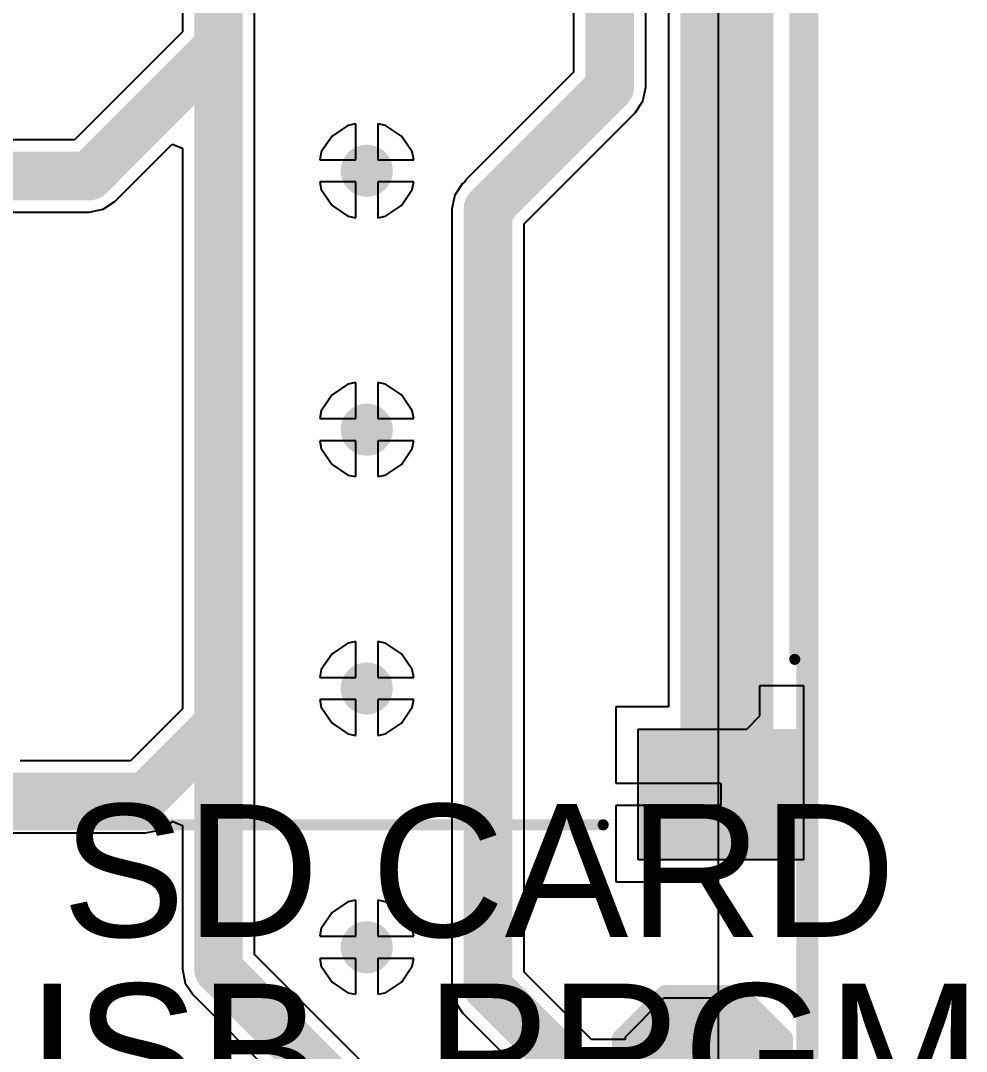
# Model space of a CAD drawing. Header units: millimetres. Extents: x -0.25 to 4.68, y -0.29 to 2.93.
# Drawn here: x 4.2515 to 4.6791, y 0.4209 to 0.8869 of the extents above; entities that cross this region are included whole.
import ezdxf

# ---------------------------------------------------------------- set-up
doc = ezdxf.new("R2010")
doc.units = ezdxf.units.MM
doc.header["$MEASUREMENT"] = 0
for name, color, linetype in [('BottomLayer', 5, 'Continuous'), ('BottomSolder', 6, 'Continuous'), ('Mechanical2', 216, 'Continuous'), ('TopLayer', 1, 'Continuous'), ('TopOverlay', 2, 'Continuous'), ('TopPaste', 8, 'Continuous'), ('TopSolder', 216, 'Continuous'), ('ViaHoleLayer', 16, 'Continuous')]:
    doc.layers.add(name, color=color, linetype=linetype)
doc.styles.add('Arial', font='', dxfattribs={"height": 0.2})
doc.styles.get('Arial').set_extended_font_data('Arial')

# ---------------------------------------------------------------- blocks, each defined once
blk = doc.blocks.new('T__________107')
at = {"layer": 'TopLayer'}
blk.add_hatch(color=1, dxfattribs=at).paths.add_polyline_path([(0.015, 0.03), (-0.015, 0.03), (-0.03, 0.015), (-0.03, -0.015), (-0.015, -0.03), (0.015, -0.03), (0.03, -0.015), (0.03, 0.015)])
at = {"layer": 'TopPaste'}
blk.add_hatch(color=8, dxfattribs=at).paths.add_polyline_path([(0.015, 0.03), (-0.015, 0.03), (-0.03, 0.015), (-0.03, -0.015), (-0.015, -0.03), (0.015, -0.03), (0.03, -0.015), (0.03, 0.015)])
at = {"layer": 'TopSolder'}
blk.add_hatch(color=216, dxfattribs=at).paths.add_polyline_path([(0.017, 0.034), (-0.017, 0.034), (-0.034, 0.017), (-0.034, -0.017), (-0.017, -0.034), (0.017, -0.034), (0.034, -0.017), (0.034, 0.017)])
at = {"layer": 'TopOverlay', "const_width": 0.00787}
for points in [[(-0.037, 0.017), (-0.017, 0.037)], [(-0.017, 0.037), (0.017, 0.037)], [(-0.017, 0.037), (0.017, 0.037)], [(0.017, 0.037), (0.037, 0.017)], [(-0.037, -0.017), (-0.037, 0.017)], [(0.037, -0.017), (0.037, 0.017)], [(-0.037, -0.017), (-0.017, -0.037)], [(0.017, -0.037), (0.037, -0.017)], [(-0.017, -0.037), (0.017, -0.037)], [(-0.017, -0.037), (0.017, -0.037)]]:
    blk.add_lwpolyline(points, dxfattribs=at)
at = {"layer": 'TopOverlay', "const_width": 0.00394}
for points in [[(-0.01897, 0.037, 1), (-0.01503, 0.037, 1)], [(-0.01897, 0.037, 1), (-0.01503, 0.037, 1)], [(-0.01897, 0.037, 1), (-0.01503, 0.037, 1)], [(0.01503, 0.037, 1), (0.01897, 0.037, 1)], [(0.01503, 0.037, 1), (0.01897, 0.037, 1)], [(0.01503, 0.037, 1), (0.01897, 0.037, 1)], [(-0.03897, 0.017, 1), (-0.03503, 0.017, 1)], [(-0.03897, 0.017, 1), (-0.03503, 0.017, 1)], [(0.03503, 0.017, 1), (0.03897, 0.017, 1)], [(0.03503, 0.017, 1), (0.03897, 0.017, 1)], [(-0.03897, -0.017, 1), (-0.03503, -0.017, 1)], [(-0.03897, -0.017, 1), (-0.03503, -0.017, 1)], [(0.03503, -0.017, 1), (0.03897, -0.017, 1)], [(0.03503, -0.017, 1), (0.03897, -0.017, 1)], [(-0.01897, -0.037, 1), (-0.01503, -0.037, 1)], [(-0.01897, -0.037, 1), (-0.01503, -0.037, 1)], [(-0.01897, -0.037, 1), (-0.01503, -0.037, 1)], [(0.01503, -0.037, 1), (0.01897, -0.037, 1)], [(0.01503, -0.037, 1), (0.01897, -0.037, 1)], [(0.01503, -0.037, 1), (0.01897, -0.037, 1)]]:
    blk.add_lwpolyline(points, format="xyb", close=True, dxfattribs=at)
blk = doc.blocks.new('DM3BT_DSF_PEJS_118')
at = {"layer": 'TopLayer'}
blk.add_hatch(color=1, dxfattribs=at).paths.add_polyline_path([(-0.29134, -0.25984), (-0.23228, -0.25984), (-0.23228, -0.33465), (-0.29134, -0.33465)])
at = {"layer": 'TopSolder'}
blk.add_hatch(color=216, dxfattribs=at).paths.add_polyline_path([(-0.29134, -0.25984), (-0.23228, -0.25984), (-0.23228, -0.33465), (-0.29134, -0.33465)])
at = {"layer": 'TopLayer'}
for p, q in [((-0.29134, -0.33465), (-0.29134, -0.25984)), ((-0.29134, -0.25984), (-0.23228, -0.25984)), ((-0.23228, -0.25984), (-0.23228, -0.30906)), ((-0.23228, -0.30906), (-0.22638, -0.31496)), ((-0.22638, -0.31496), (-0.2126, -0.31496)), ((-0.2126, -0.31496), (-0.2126, -0.33465)), ((-0.2126, -0.33465), (-0.29134, -0.33465))]:
    blk.add_line(p, q, dxfattribs=at)
at = {"layer": 'TopOverlay', "const_width": 0.005}
for points in [[(-0.27559, 0.30118), (-0.27559, -0.24409)], [(-0.20079, -0.33071), (0.22638, -0.33071)]]:
    blk.add_lwpolyline(points, dxfattribs=at)
at = {"layer": 'TopOverlay', "const_width": 0.0025}
for points in [[(-0.27684, -0.24409, 1), (-0.27434, -0.24409, 1)], [(-0.20204, -0.33071, 1), (-0.19954, -0.33071, 1)]]:
    blk.add_lwpolyline(points, format="xyb", close=True, dxfattribs=at)

msp = doc.modelspace()

# ---------------------------------------------------------------- hatches: boundary and pattern name
at = {"layer": 'BottomLayer'}
h = msp.add_hatch(color=5, dxfattribs=at)
edge = h.paths.add_edge_path()
edge.add_arc((4.408, 0.819), 0.01181, 0, 360)
h = msp.add_hatch(color=5, dxfattribs=at)
edge = h.paths.add_edge_path()
edge.add_arc((4.408, 0.702), 0.01181, 0, 360)
h = msp.add_hatch(color=5, dxfattribs=at)
edge = h.paths.add_edge_path()
edge.add_arc((4.408, 0.585), 0.01181, 0, 360)
h = msp.add_hatch(color=5, dxfattribs=at)
edge = h.paths.add_edge_path()
edge.add_arc((4.408, 0.468), 0.01181, 0, 360)
at = {"layer": 'BottomSolder'}
h = msp.add_hatch(color=6, dxfattribs=at)
edge = h.paths.add_edge_path()
edge.add_arc((4.408, 0.819), 0.00591, 0, 360)
h = msp.add_hatch(color=6, dxfattribs=at)
edge = h.paths.add_edge_path()
edge.add_arc((4.408, 0.702), 0.00591, 0, 360)
h = msp.add_hatch(color=6, dxfattribs=at)
edge = h.paths.add_edge_path()
edge.add_arc((4.408, 0.585), 0.00591, 0, 360)
h = msp.add_hatch(color=6, dxfattribs=at)
edge = h.paths.add_edge_path()
edge.add_arc((4.408, 0.468), 0.00591, 0, 360)
at = {"layer": 'TopLayer'}
msp.add_hatch(color=1, dxfattribs=at).paths.add_polyline_path([(4.54982, 0.54495), (4.59182, 0.54495), (4.59182, 1.04495), (4.54982, 1.04495)])
h = msp.add_hatch(color=1, dxfattribs=at)
edge = h.paths.add_edge_path()
edge.add_arc((4.408, 0.819), 0.01181, 0, 360)
h = msp.add_hatch(color=1, dxfattribs=at)
edge = h.paths.add_edge_path()
edge.add_arc((4.408, 0.702), 0.01181, 0, 360)
h = msp.add_hatch(color=1, dxfattribs=at)
edge = h.paths.add_edge_path()
edge.add_arc((4.408, 0.585), 0.01181, 0, 360)
h = msp.add_hatch(color=1, dxfattribs=at)
edge = h.paths.add_edge_path()
edge.add_arc((4.408, 0.468), 0.01181, 0, 360)
at = {"layer": 'TopSolder'}
h = msp.add_hatch(color=216, dxfattribs=at)
edge = h.paths.add_edge_path()
edge.add_arc((4.408, 0.819), 0.00591, 0, 360)
h = msp.add_hatch(color=216, dxfattribs=at)
edge = h.paths.add_edge_path()
edge.add_arc((4.408, 0.702), 0.00591, 0, 360)
h = msp.add_hatch(color=216, dxfattribs=at)
edge = h.paths.add_edge_path()
edge.add_arc((4.408, 0.585), 0.00591, 0, 360)
h = msp.add_hatch(color=216, dxfattribs=at)
edge = h.paths.add_edge_path()
edge.add_arc((4.408, 0.468), 0.00591, 0, 360)
at = {"layer": 'ViaHoleLayer'}
h = msp.add_hatch(color=16, dxfattribs=at)
edge = h.paths.add_edge_path()
edge.add_arc((4.408, 0.819), 0.00591, 0, 360)
h = msp.add_hatch(color=16, dxfattribs=at)
edge = h.paths.add_edge_path()
edge.add_arc((4.408, 0.702), 0.00591, 0, 360)
h = msp.add_hatch(color=16, dxfattribs=at)
edge = h.paths.add_edge_path()
edge.add_arc((4.408, 0.585), 0.00591, 0, 360)
h = msp.add_hatch(color=16, dxfattribs=at)
edge = h.paths.add_edge_path()
edge.add_arc((4.408, 0.468), 0.00591, 0, 360)

# ---------------------------------------------------------------- linework, layer by layer
at = {"layer": 'BottomLayer'}
for p, q in [((4.56682, 1.06759), (4.56682, 0.07684)), ((4.39949, 0.83955), (4.39228, 0.83472)), ((4.403, 0.84024), (4.39949, 0.83955)), ((4.403, 0.824), (4.403, 0.84024)), ((4.41651, 0.83955), (4.413, 0.84024)), ((4.413, 0.84024), (4.413, 0.824)), ((4.42372, 0.83472), (4.41651, 0.83955)), ((4.39228, 0.83472), (4.38745, 0.82751)), ((4.42855, 0.82751), (4.42372, 0.83472)), ((4.38745, 0.82751), (4.38676, 0.824)), ((4.42924, 0.824), (4.42855, 0.82751)), ((4.38676, 0.824), (4.403, 0.824)), ((4.413, 0.824), (4.42924, 0.824)), ((4.403, 0.814), (4.38676, 0.814)), ((4.38676, 0.814), (4.38745, 0.81049)), ((4.403, 0.79776), (4.403, 0.814)), ((4.42924, 0.814), (4.413, 0.814)), ((4.413, 0.814), (4.413, 0.79776)), ((4.42855, 0.81049), (4.42924, 0.814)), ((4.38745, 0.81049), (4.39228, 0.80328)), ((4.42372, 0.80328), (4.42855, 0.81049)), ((4.39228, 0.80328), (4.39949, 0.79845)), ((4.41651, 0.79845), (4.42372, 0.80328)), ((4.39949, 0.79845), (4.403, 0.79776)), ((4.413, 0.79776), (4.41651, 0.79845)), ((4.39949, 0.72255), (4.39228, 0.71772)), ((4.403, 0.72324), (4.39949, 0.72255)), ((4.403, 0.707), (4.403, 0.72324)), ((4.41651, 0.72255), (4.413, 0.72324)), ((4.413, 0.72324), (4.413, 0.707)), ((4.42372, 0.71772), (4.41651, 0.72255)), ((4.39228, 0.71772), (4.38745, 0.71051)), ((4.42855, 0.71051), (4.42372, 0.71772)), ((4.38745, 0.71051), (4.38676, 0.707)), ((4.42924, 0.707), (4.42855, 0.71051)), ((4.38676, 0.707), (4.403, 0.707)), ((4.413, 0.707), (4.42924, 0.707)), ((4.403, 0.697), (4.38676, 0.697)), ((4.38676, 0.697), (4.38745, 0.69349)), ((4.403, 0.68076), (4.403, 0.697)), ((4.42924, 0.697), (4.413, 0.697)), ((4.413, 0.697), (4.413, 0.68076)), ((4.42855, 0.69349), (4.42924, 0.697)), ((4.38745, 0.69349), (4.39228, 0.68628)), ((4.42372, 0.68628), (4.42855, 0.69349)), ((4.39228, 0.68628), (4.39949, 0.68145)), ((4.41651, 0.68145), (4.42372, 0.68628)), ((4.39949, 0.68145), (4.403, 0.68076)), ((4.413, 0.68076), (4.41651, 0.68145)), ((4.403, 0.60624), (4.39949, 0.60555)), ((4.403, 0.59), (4.403, 0.60624)), ((4.41651, 0.60555), (4.413, 0.60624)), ((4.413, 0.60624), (4.413, 0.59)), ((4.39949, 0.60555), (4.39228, 0.60072)), ((4.42372, 0.60072), (4.41651, 0.60555)), ((4.39228, 0.60072), (4.38745, 0.59351)), ((4.42855, 0.59351), (4.42372, 0.60072)), ((4.38745, 0.59351), (4.38676, 0.59)), ((4.42924, 0.59), (4.42855, 0.59351)), ((4.38676, 0.59), (4.403, 0.59)), ((4.413, 0.59), (4.42924, 0.59)), ((4.403, 0.58), (4.38676, 0.58)), ((4.38676, 0.58), (4.38745, 0.57649)), ((4.403, 0.56376), (4.403, 0.58)), ((4.42924, 0.58), (4.413, 0.58)), ((4.413, 0.58), (4.413, 0.56376)), ((4.42855, 0.57649), (4.42924, 0.58)), ((4.38745, 0.57649), (4.39228, 0.56928)), ((4.42372, 0.56928), (4.42855, 0.57649)), ((4.39228, 0.56928), (4.39949, 0.56445)), ((4.41651, 0.56445), (4.42372, 0.56928)), ((4.39949, 0.56445), (4.403, 0.56376)), ((4.413, 0.56376), (4.41651, 0.56445)), ((4.403, 0.48924), (4.39949, 0.48855)), ((4.403, 0.473), (4.403, 0.48924)), ((4.41651, 0.48855), (4.413, 0.48924)), ((4.413, 0.48924), (4.413, 0.473)), ((4.39949, 0.48855), (4.39228, 0.48372)), ((4.42372, 0.48372), (4.41651, 0.48855)), ((4.39228, 0.48372), (4.38745, 0.47651)), ((4.42855, 0.47651), (4.42372, 0.48372)), ((4.38745, 0.47651), (4.38676, 0.473)), ((4.42924, 0.473), (4.42855, 0.47651)), ((4.38676, 0.473), (4.403, 0.473)), ((4.413, 0.473), (4.42924, 0.473)), ((4.403, 0.463), (4.38676, 0.463)), ((4.38676, 0.463), (4.38745, 0.45949)), ((4.403, 0.44676), (4.403, 0.463)), ((4.42924, 0.463), (4.413, 0.463)), ((4.413, 0.463), (4.413, 0.44676)), ((4.42855, 0.45949), (4.42924, 0.463)), ((4.38745, 0.45949), (4.39228, 0.45228)), ((4.42372, 0.45228), (4.42855, 0.45949)), ((4.39228, 0.45228), (4.39949, 0.44745)), ((4.41651, 0.44745), (4.42372, 0.45228)), ((4.39949, 0.44745), (4.403, 0.44676)), ((4.413, 0.44676), (4.41651, 0.44745))]:
    msp.add_line(p, q, dxfattribs=at)
at = {"layer": 'Mechanical2', "const_width": 0.01}
msp.add_lwpolyline([(4.60723, 2.87495), (4.60723, -0.11718)], dxfattribs=at)
at = {"layer": 'TopLayer'}
for p, q in [((4.32465, 1.09835), (4.32465, 0.88185)), ((4.35728, 0.87509), (4.35728, 1.09524)), ((4.54441, 1.02714), (4.54441, 0.57667)), ((4.50151, 0.93179), (4.50151, 0.86353)), ((4.53414, 0.85677), (4.53414, 0.93179)), ((4.32465, 0.88185), (4.27578, 0.83298)), ((4.35728, 0.56896), (4.35728, 0.87509)), ((4.50151, 0.86353), (4.45283, 0.81485)), ((4.53289, 0.85053), (4.53414, 0.85677)), ((4.52936, 0.84524), (4.53289, 0.85053)), ((4.47914, 0.79501), (4.52936, 0.84524)), ((4.39949, 0.83955), (4.39228, 0.83472)), ((4.403, 0.84024), (4.39949, 0.83955)), ((4.403, 0.824), (4.403, 0.84024)), ((4.41651, 0.83955), (4.413, 0.84024)), ((4.413, 0.84024), (4.413, 0.824)), ((4.42372, 0.83472), (4.41651, 0.83955)), ((4.39228, 0.83472), (4.38745, 0.82751)), ((4.42855, 0.82751), (4.42372, 0.83472)), ((4.27578, 0.83298), (4.01007, 0.83298)), ((4.29407, 0.80513), (4.32003, 0.83109)), ((4.32003, 0.83109), (4.32465, 0.82917)), ((4.32465, 0.82917), (4.32465, 0.57572)), ((4.38745, 0.82751), (4.38676, 0.824)), ((4.42924, 0.824), (4.42855, 0.82751)), ((4.38676, 0.824), (4.403, 0.824)), ((4.413, 0.824), (4.42924, 0.824)), ((4.403, 0.814), (4.38676, 0.814)), ((4.38676, 0.814), (4.38745, 0.81049)), ((4.403, 0.79776), (4.403, 0.814)), ((4.42924, 0.814), (4.413, 0.814)), ((4.413, 0.814), (4.413, 0.79776)), ((4.42855, 0.81049), (4.42924, 0.814)), ((4.45129, 0.81331), (4.44775, 0.80801)), ((4.45221, 0.81392), (4.45129, 0.81331)), ((4.45283, 0.81485), (4.45221, 0.81392)), ((4.38745, 0.81049), (4.39228, 0.80328)), ((4.42372, 0.80328), (4.42855, 0.81049)), ((4.44775, 0.80801), (4.44651, 0.80177)), ((4.28254, 0.80035), (4.28878, 0.80159)), ((4.28878, 0.80159), (4.29407, 0.80513)), ((4.39228, 0.80328), (4.39949, 0.79845)), ((4.41651, 0.79845), (4.42372, 0.80328)), ((4.44651, 0.80177), (4.44651, 0.44995)), ((4.01007, 0.80035), (4.28254, 0.80035)), ((4.39949, 0.79845), (4.403, 0.79776)), ((4.413, 0.79776), (4.41651, 0.79845)), ((4.47914, 0.45671), (4.47914, 0.79501)), ((4.39949, 0.72255), (4.39228, 0.71772)), ((4.403, 0.72324), (4.39949, 0.72255)), ((4.403, 0.707), (4.403, 0.72324)), ((4.41651, 0.72255), (4.413, 0.72324)), ((4.413, 0.72324), (4.413, 0.707)), ((4.42372, 0.71772), (4.41651, 0.72255)), ((4.39228, 0.71772), (4.38745, 0.71051)), ((4.42855, 0.71051), (4.42372, 0.71772)), ((4.38745, 0.71051), (4.38676, 0.707)), ((4.42924, 0.707), (4.42855, 0.71051)), ((4.38676, 0.707), (4.403, 0.707)), ((4.413, 0.707), (4.42924, 0.707)), ((4.403, 0.697), (4.38676, 0.697)), ((4.38676, 0.697), (4.38745, 0.69349)), ((4.403, 0.68076), (4.403, 0.697)), ((4.42924, 0.697), (4.413, 0.697)), ((4.413, 0.697), (4.413, 0.68076)), ((4.42855, 0.69349), (4.42924, 0.697)), ((4.38745, 0.69349), (4.39228, 0.68628)), ((4.42372, 0.68628), (4.42855, 0.69349)), ((4.39228, 0.68628), (4.39949, 0.68145)), ((4.41651, 0.68145), (4.42372, 0.68628)), ((4.39949, 0.68145), (4.403, 0.68076)), ((4.413, 0.68076), (4.41651, 0.68145)), ((4.403, 0.60624), (4.39949, 0.60555)), ((4.403, 0.59), (4.403, 0.60624)), ((4.41651, 0.60555), (4.413, 0.60624)), ((4.413, 0.60624), (4.413, 0.59)), ((4.39949, 0.60555), (4.39228, 0.60072)), ((4.42372, 0.60072), (4.41651, 0.60555)), ((4.39228, 0.60072), (4.38745, 0.59351)), ((4.42855, 0.59351), (4.42372, 0.60072)), ((4.38745, 0.59351), (4.38676, 0.59)), ((4.42924, 0.59), (4.42855, 0.59351)), ((4.38676, 0.59), (4.403, 0.59)), ((4.413, 0.59), (4.42924, 0.59)), ((4.403, 0.58), (4.38676, 0.58)), ((4.38676, 0.58), (4.38745, 0.57649)), ((4.403, 0.56376), (4.403, 0.58)), ((4.42924, 0.58), (4.413, 0.58)), ((4.413, 0.58), (4.413, 0.56376)), ((4.42855, 0.57649), (4.42924, 0.58)), ((4.32465, 0.57572), (4.30124, 0.55231)), ((4.38745, 0.57649), (4.39228, 0.56928)), ((4.42372, 0.56928), (4.42855, 0.57649)), ((4.54441, 0.57667), (4.52067, 0.57667)), ((4.52067, 0.57667), (4.52067, 0.54214)), ((4.35728, 0.46479), (4.35728, 0.56896)), ((4.39228, 0.56928), (4.39949, 0.56445)), ((4.41651, 0.56445), (4.42372, 0.56928)), ((4.39949, 0.56445), (4.403, 0.56376)), ((4.413, 0.56376), (4.41651, 0.56445)), ((4.30124, 0.55231), (4.25126, 0.55231)), ((4.52067, 0.54214), (4.56807, 0.54214)), ((4.56807, 0.54214), (4.56807, 0.53214)), ((4.56807, 0.53214), (4.52067, 0.53214)), ((4.52067, 0.53214), (4.52067, 0.49761)), ((4.31424, 0.52093), (4.31954, 0.52446)), ((4.31954, 0.52446), (4.32003, 0.52496)), ((4.32003, 0.52496), (4.32465, 0.52305)), ((4.32465, 0.52305), (4.32465, 0.45804)), ((3.87116, 0.51969), (4.308, 0.51969)), ((4.308, 0.51969), (4.31424, 0.52093)), ((4.52067, 0.49761), (4.56682, 0.49761)), ((4.56682, 0.49761), (4.56682, 0.44495)), ((4.403, 0.48924), (4.39949, 0.48855)), ((4.403, 0.473), (4.403, 0.48924)), ((4.41651, 0.48855), (4.413, 0.48924)), ((4.413, 0.48924), (4.413, 0.473)), ((4.39949, 0.48855), (4.39228, 0.48372)), ((4.42372, 0.48372), (4.41651, 0.48855)), ((4.39228, 0.48372), (4.38745, 0.47651)), ((4.42855, 0.47651), (4.42372, 0.48372)), ((4.38745, 0.47651), (4.38676, 0.473)), ((4.42924, 0.473), (4.42855, 0.47651)), ((4.38676, 0.473), (4.403, 0.473)), ((4.413, 0.473), (4.42924, 0.473)), ((4.47528, 0.34679), (4.35728, 0.46479)), ((4.403, 0.463), (4.38676, 0.463)), ((4.38676, 0.463), (4.38745, 0.45949)), ((4.403, 0.44676), (4.403, 0.463)), ((4.42924, 0.463), (4.413, 0.463)), ((4.413, 0.463), (4.413, 0.44676)), ((4.42855, 0.45949), (4.42924, 0.463)), ((4.32465, 0.45804), (4.32589, 0.45179)), ((4.38745, 0.45949), (4.39228, 0.45228)), ((4.42372, 0.45228), (4.42855, 0.45949)), ((4.50958, 0.42626), (4.47914, 0.45671)), ((4.39228, 0.45228), (4.39949, 0.44745)), ((4.41651, 0.44745), (4.42372, 0.45228)), ((4.32589, 0.45179), (4.32943, 0.4465)), ((4.39949, 0.44745), (4.403, 0.44676)), ((4.413, 0.44676), (4.41651, 0.44745)), ((4.44651, 0.44995), (4.44775, 0.44371)), ((4.32943, 0.4465), (4.45073, 0.3252)), ((4.44775, 0.44371), (4.45129, 0.43841)), ((4.54232, 0.44495), (4.52482, 0.42745)), ((4.56682, 0.44495), (4.54232, 0.44495)), ((4.45129, 0.43841), (4.49129, 0.39841)), ((4.52482, 0.42626), (4.50958, 0.42626)), ((4.52482, 0.42745), (4.52482, 0.42626))]:
    msp.add_line(p, q, dxfattribs=at)
at = {"layer": 'TopLayer', "const_width": 0.022}
for points in [[(4.34096, 0.87509), (4.34096, 1.11626)], [(4.51782, 0.85677), (4.51782, 0.93595)], [(4.28254, 0.81667), (4.34096, 0.87509)], [(4.34096, 0.56896), (4.34096, 0.87509)], [(4.46436, 0.80331), (4.51782, 0.85677)], [(3.97752, 0.81667), (4.28254, 0.81667)], [(4.46282, 0.44995), (4.46282, 0.80177)], [(4.46331, 0.80177), (4.46362, 0.80177)], [(4.46362, 0.80177), (4.46436, 0.80252)], [(4.46436, 0.80252), (4.46436, 0.80331)], [(4.308, 0.536), (4.34096, 0.56896)], [(4.34096, 0.45804), (4.34096, 0.56896)], [(3.86744, 0.536), (4.308, 0.536)], [(4.34096, 0.45804), (4.46374, 0.33526)], [(4.46282, 0.44995), (4.50282, 0.40995)], [(4.50282, 0.40995), (4.55982, 0.40995)]]:
    msp.add_lwpolyline(points, dxfattribs=at)
at = {"layer": 'TopLayer', "const_width": 0.011}
for points in [[(4.33546, 0.87509, 1), (4.34646, 0.87509, 1)], [(4.33546, 0.87509, 1), (4.34646, 0.87509, 1)], [(4.33546, 0.87509, 1), (4.34646, 0.87509, 1)], [(4.51232, 0.85677, 1), (4.52332, 0.85677, 1)], [(4.51232, 0.85677, 1), (4.52332, 0.85677, 1)], [(4.27704, 0.81667, 1), (4.28804, 0.81667, 1)], [(4.27704, 0.81667, 1), (4.28804, 0.81667, 1)], [(4.45732, 0.80177, 1), (4.46832, 0.80177, 1)], [(4.4578, 0.80177, 1), (4.4688, 0.80177, 1)], [(4.45812, 0.80177, 1), (4.46912, 0.80177, 1)], [(4.45812, 0.80177, 1), (4.46912, 0.80177, 1)], [(4.45886, 0.80331, 1), (4.46986, 0.80331, 1)], [(4.45886, 0.80331, 1), (4.46986, 0.80331, 1)], [(4.45886, 0.80252, 1), (4.46986, 0.80252, 1)], [(4.45886, 0.80252, 1), (4.46986, 0.80252, 1)], [(4.33546, 0.56896, 1), (4.34646, 0.56896, 1)], [(4.33546, 0.56896, 1), (4.34646, 0.56896, 1)], [(4.33546, 0.56896, 1), (4.34646, 0.56896, 1)], [(4.3025, 0.536, 1), (4.3135, 0.536, 1)], [(4.3025, 0.536, 1), (4.3135, 0.536, 1)], [(4.33546, 0.45804, 1), (4.34646, 0.45804, 1)], [(4.33546, 0.45804, 1), (4.34646, 0.45804, 1)], [(4.45732, 0.44995, 1), (4.46832, 0.44995, 1)], [(4.45732, 0.44995, 1), (4.46832, 0.44995, 1)], [(4.55432, 0.40995, 1), (4.56532, 0.40995, 1)]]:
    msp.add_lwpolyline(points, format="xyb", close=True, dxfattribs=at)

# ---------------------------------------------------------------- block references
at = {"rotation": 90}
msp.add_blockref('DM3BT_DSF_PEJS_118', (4.27082, 0.79895), dxfattribs=at)
msp.add_blockref('T__________107', (4.55982, 0.40995))

# ---------------------------------------------------------------- texts
at = {"layer": 'TopOverlay', "style": 'Arial'}
for s, p in [('MICRO SD CARD', (3.9675, 0.4727)), ('USB_PRGM', (4.21564, 0.39154))]:
    msp.add_text(s, height=0.06, rotation=360, dxfattribs=at).set_placement(p)

doc.saveas('drawing.dxf')
